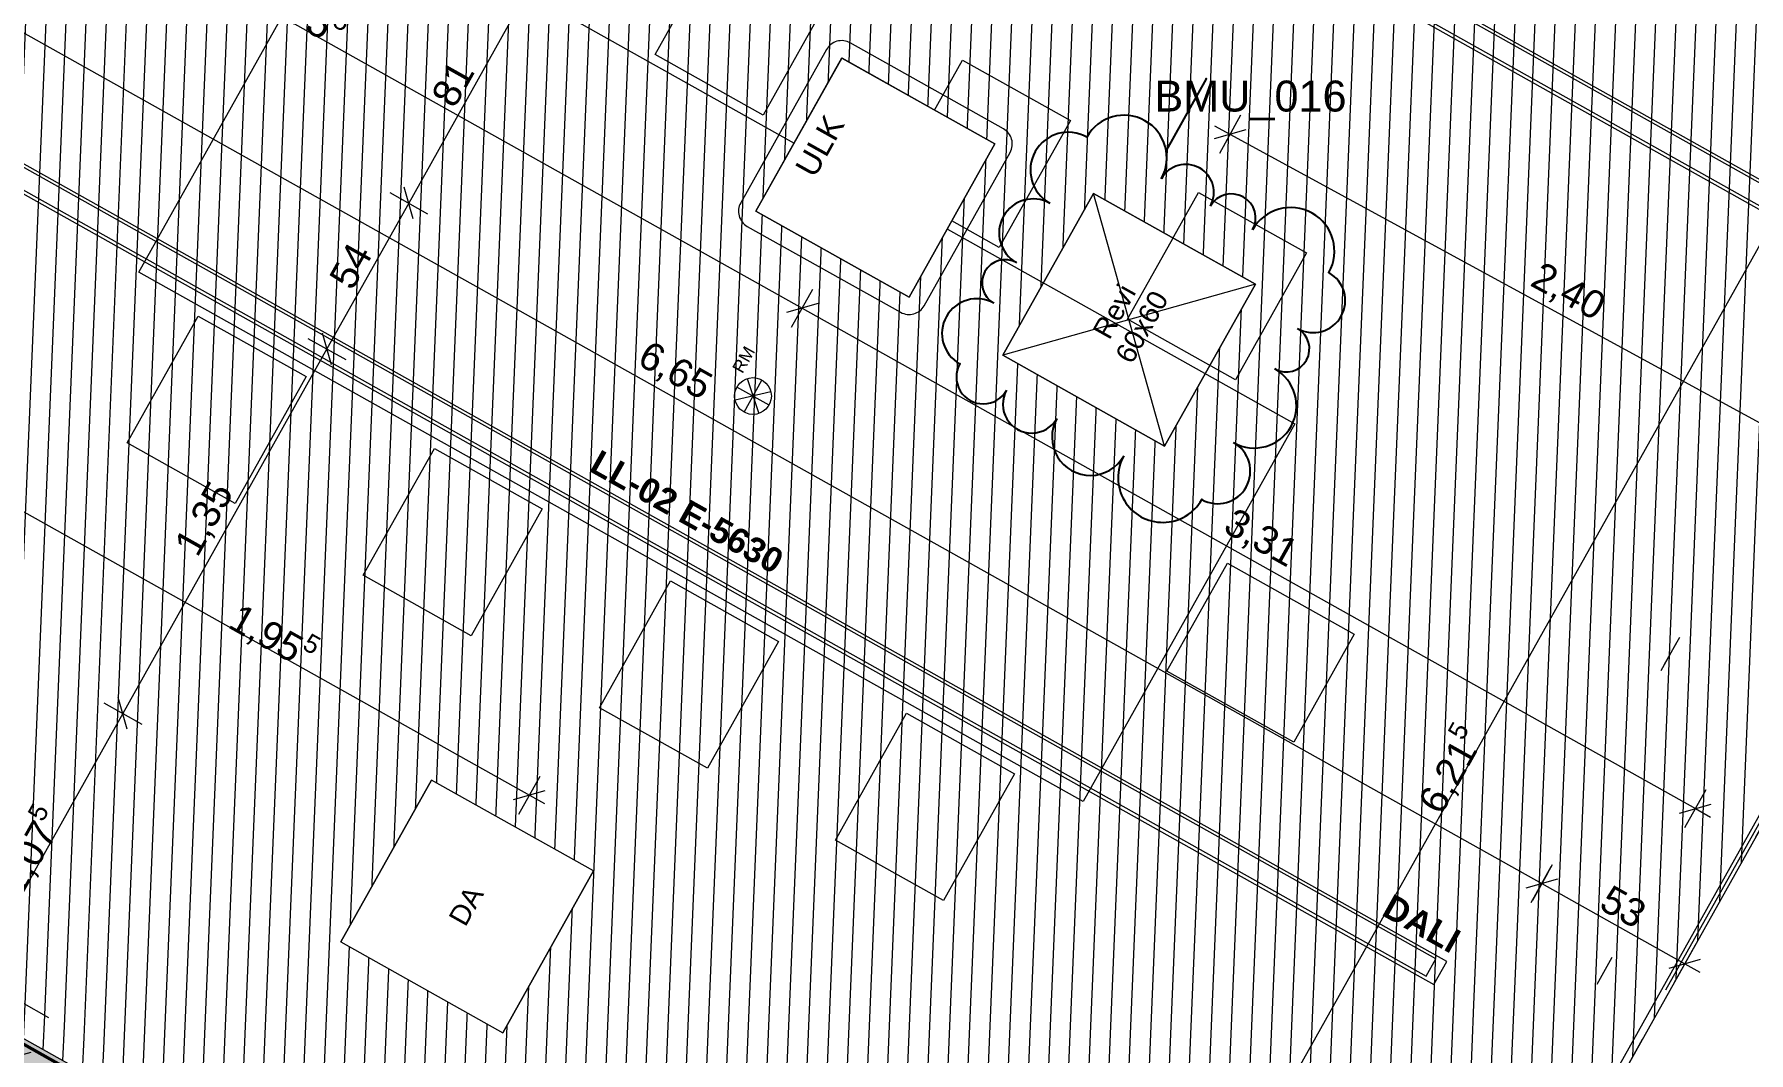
# Model space of a CAD drawing. Header units: metres. Extents: x -27.1 to 50.1, y 105.7 to 163.4.
# Drawn here: x -14.38 to -8.84, y 112.58 to 115.87 of the extents above; entities that cross this region are included whole.
import ezdxf

# ---------------------------------------------------------------- set-up
doc = ezdxf.new("R2010")
doc.units = ezdxf.units.M
doc.header["$MEASUREMENT"] = 0
for name, pattern in [('Punktlinie', [0.0035, 0, -0.0035]), ('Punktlinie_ eng', [0.00075, 0, -0.00075]), ('Strichlinie', [0.004, 0.003, -0.001]), ('Strichlinie-unter-Schnitt', [0.0024, 0.0016, -0.0008]), ('Strichpunktlinie', [0.006703, 0.003528, -0.001764, 0, -0.001411]), ('Wipeout_Contour', [1, 0, -1])]:
    doc.linetypes.add(name, pattern=pattern)
for name, color, linetype in [('00  Indexwolken Deckenspiegel-Übersichten', 7, 'Continuous'), ('00  Raster', 7, 'Continuous'), ('10  Wand Massiv', 7, 'Continuous'), ('10  Wand Massiv_Schnittschraffur', 7, 'Continuous'), ('20  Decke Abhangdecke', 7, 'Continuous'), ('20  Deckenspiegel + Einbauten', 7, 'Continuous'), ('20  Deckenspiegel + Einbauten_Schnittschraffur', 7, 'Continuous'), ('40  Bemaßung 1_ 50 Deckenspiegel', 7, 'Continuous'), ('50  NUF - Raumstempel', 7, 'Continuous'), ('Neubau_00  Indexwolken Deckenspiegel-Übersichten', 7, 'Continuous'), ('Neubau_20  Decke Abhangdecke', 7, 'Continuous'), ('Neubau_20  Decke Abhangdecke_Deckschraffur', 7, 'Continuous'), ('Neubau_20  Deckenspiegel + Einbauten', 7, 'Continuous'), ('Neubau_20  Möbel', 7, 'Continuous')]:
    doc.layers.add(name, color=color, linetype=linetype)
doc.styles.add('ERSTELLTER_STIL_1', font='arial.ttf')
doc.styles.add('ERSTELLTER_STIL_2', font='arial.ttf')
pattern_1 = [(87.605446, (0, 0), (-0.06494324, 0.002715745), [])]

msp = doc.modelspace()

# ---------------------------------------------------------------- hatches: boundary and pattern name
at = {"layer": '10  Wand Massiv_Schnittschraffur', "linetype": 'Continuous', "lineweight": 0, "true_color": 0xffffff}
for points in [[(-10.0877, 110.1766), (-15.1781, 113.0287), (-15.3003, 112.8106), (-10.2099, 109.9585)], [(-10.0804, 110.1896), (-15.1708, 113.0418), (-15.1781, 113.0287), (-10.0877, 110.1766)]]:
    msp.add_hatch(color=7, dxfattribs=at).paths.add_polyline_path(points)
at = {"layer": '10  Wand Massiv_Schnittschraffur', "linetype": 'Continuous', "lineweight": 13, "true_color": 0x000100}
h = msp.add_hatch(dxfattribs=at)
h.set_pattern_fill('Beton__Stahlbeton_0001', color=98, style=0, pattern_type=2)
h.set_pattern_definition([(195.73796, (0, 0), (-0.03254858, 0.11550147), []), (195.73796, (0.01627, -0.05775), (-0.03254858, 0.11550147), [0.09, -0.03])])
h.paths.add_polyline_path([(-10.0877, 110.1766), (-15.1781, 113.0287), (-15.3003, 112.8106), (-10.2099, 109.9585)])
h = msp.add_hatch(dxfattribs=at)
h.set_pattern_fill('Gips_0001', color=98, style=0, pattern_type=2)
h.set_pattern_definition([(87.605446, (0, 0), (-0.02497817, 0.001044517), [0, -0.025])])
h.paths.add_polyline_path([(-10.0804, 110.1896), (-15.1708, 113.0418), (-15.1781, 113.0287), (-10.0877, 110.1766)])
at = {"layer": '20  Deckenspiegel + Einbauten_Schnittschraffur', "linetype": 'Continuous', "lineweight": 0, "true_color": 0xffffff}
h = msp.add_hatch(color=7, dxfattribs=at)
h.paths.add_polyline_path([(-13.392, 112.933), (-12.8685, 112.6397), (-12.5753, 113.1632), (-13.0987, 113.4564)])
h.paths.add_polyline_path([(-13.0891, 113.4224), (-12.6093, 113.1536), (-12.8767, 112.6764), (-13.3565, 112.9452)], flags=0)
msp.add_hatch(color=7, dxfattribs=at).paths.add_polyline_path([(-13.3565, 112.9452), (-12.8767, 112.6764), (-12.6093, 113.1536), (-13.0891, 113.4224)])
at = {"layer": 'Neubau_20  Decke Abhangdecke_Deckschraffur', "linetype": 'Continuous', "lineweight": 18, "true_color": 0xffd5aa}
h = msp.add_hatch(dxfattribs=at)
h.set_pattern_fill('Mauerwerk_0001', color=41, style=0, pattern_type=2)
h.set_pattern_definition(pattern_1)
h.paths.add_polyline_path([(-13.6503, 119.5403), (-16.7847, 113.9461), (-15.1708, 113.0418), (-10.896, 110.6467), (-10.4337, 110.3876), (-7.3738, 115.8488), (-7.7489, 116.059), (-7.6739, 116.1928), (-11.9709, 118.5994), (-12.0799, 118.6605)])
h.paths.add_polyline_path([(-10.8472, 110.7339), (-16.6486, 113.9845), (-13.6119, 119.4042), (-7.8105, 116.1537)], flags=0)
h = msp.add_hatch(dxfattribs=at)
h.set_pattern_fill('Mauerwerk_0001', color=41, style=0, pattern_type=2)
h.set_pattern_definition(pattern_1)
h.paths.add_polyline_path([(-16.6486, 113.9845), (-10.8472, 110.7339), (-7.8105, 116.1537), (-13.6119, 119.4042)])

# ---------------------------------------------------------------- linework, layer by layer
at = {"layer": '10  Wand Massiv', "color": 7, "linetype": 'Continuous', "lineweight": 50, "ltscale": 1000}
msp.add_line((-10.0877, 110.1766), (-15.1781, 113.0287), dxfattribs=at)
at = {"layer": '10  Wand Massiv', "color": 7, "linetype": 'Continuous', "lineweight": 13, "ltscale": 1000, "flags": 128}
msp.add_lwpolyline([(-10.0804, 110.1896), (-15.1708, 113.0418)], dxfattribs=at)
at = {"layer": '20  Deckenspiegel + Einbauten', "color": 7, "linetype": 'Continuous', "lineweight": 13, "ltscale": 1000, "flags": 128}
for points in [[(-13.392, 112.933), (-13.0987, 113.4564), (-12.5753, 113.1632), (-12.8685, 112.6397)], [(-13.0891, 113.4224), (-13.3565, 112.9452), (-12.8767, 112.6764), (-12.6093, 113.1536)]]:
    msp.add_lwpolyline(points, close=True, dxfattribs=at)
at = {"layer": '40  Bemaßung 1_ 50 Deckenspiegel', "color": 7, "linetype": 'Continuous', "lineweight": 13, "ltscale": 1000}
for p, q in [((-12.7768, 116.0276), (-13.1724, 115.3215)), ((-10.5171, 115.5437), (-10.5665, 115.5706)), ((-10.4835, 115.6055), (-10.5507, 115.482)), ((-10.4662, 115.5587), (-10.568, 115.5287)), ((-13.2338, 115.3559), (-13.1111, 115.2872)), ((-13.1581, 115.2705), (-13.1868, 115.3726)), ((-13.1724, 115.3215), (-13.4367, 114.8499)), ((-13.4223, 114.7989), (-13.4511, 114.901)), ((-13.4367, 114.8499), (-14.0968, 113.6718)), ((-13.498, 114.8843), (-13.3753, 114.8155)), ((-14.4875, 114.3636), (-12.7819, 113.408)), ((-14.1581, 113.7062), (-14.0354, 113.6374)), ((-14.0824, 113.6208), (-14.1112, 113.7228)), ((-14.0968, 113.6718), (-14.622, 112.7344)), ((-12.8163, 113.3467), (-12.7476, 113.4694)), ((-12.833, 113.3936), (-12.7309, 113.4224)), ((-12.7819, 113.408), (-12.7329, 113.3805)), ((-9.0468, 113.3027), (-8.978, 113.4254)), ((-9.0635, 113.3497), (-8.9614, 113.3784)), ((-9.0124, 113.364), (-8.9633, 113.3366)), ((-9.5436, 113.0604), (-9.4749, 113.1831)), ((-9.4582, 113.1361), (-9.5603, 113.1073)), ((-9.5093, 113.1217), (-9.0469, 112.8627)), ((-9.0813, 112.8013), (-9.0125, 112.924)), ((-9.0979, 112.8483), (-8.9959, 112.877)), ((-9.0469, 112.8627), (-8.9978, 112.8352))]:
    msp.add_line(p, q, dxfattribs=at)
at = {"layer": 'Neubau_00  Indexwolken Deckenspiegel-Übersichten', "color": 12, "linetype": 'Continuous', "lineweight": 25, "ltscale": 1000, "true_color": 0xd70000}
msp.add_line((-10.5942, 115.7227), (-10.7237, 115.4917), dxfattribs=at)
for centre, radius, start, end in [((-10.8595, 115.4675), 0.1379, 330.738, 150.738), ((-10.2481, 115.0063), 0.1035, 240.738, 60.738), ((-11.3357, 114.8998), 0.1126, 60.738, 240.738), ((-10.3353, 114.8507), 0.075, 240.738, 60.738), ((-10.7345, 114.4339), 0.1445, 150.738, 330.738)]:
    msp.add_arc(centre, radius, start, end, dxfattribs=at)
for p in [(-10.5942, 115.7227), (-10.1975, 115.0966), (-11.3907, 114.8016), (-10.6084, 114.3633)]:
    msp.add_point(p, dxfattribs=at)
at = {"layer": 'Neubau_20  Decke Abhangdecke', "color": 7, "linetype": 'Punktlinie_ eng', "lineweight": 13, "ltscale": 1000, "flags": 128}
for points in [[(-13.6503, 119.5403), (-16.7847, 113.9461), (-15.1708, 113.0418), (-10.896, 110.6467), (-10.4337, 110.3876), (-7.3738, 115.8488), (-7.7489, 116.059), (-7.6739, 116.1928), (-11.9709, 118.5994), (-12.0799, 118.6605)], [(-16.6486, 113.9845), (-10.8472, 110.7339), (-7.8105, 116.1537), (-13.6119, 119.4042)], [(-10.8472, 110.7339), (-16.6486, 113.9845), (-13.6119, 119.4042), (-7.8105, 116.1537)]]:
    msp.add_lwpolyline(points, close=True, dxfattribs=at)
at = {"layer": 'Neubau_20  Deckenspiegel + Einbauten', "color": 7, "linetype": 'Continuous', "lineweight": 13, "ltscale": 1000}
for p, q in [((-12.0883, 114.646), (-12.0302, 114.7496)), ((-12.0778, 114.7543), (-12.0408, 114.6414)), ((-12.0015, 114.7115), (-12.1171, 114.6841)), ((-12.0074, 114.6688), (-12.1111, 114.7268))]:
    msp.add_line(p, q, dxfattribs=at)
msp.add_circle((-12.0593, 114.6978), 0.0594, dxfattribs=at)
at = {"layer": 'Neubau_20  Möbel', "color": 9, "linetype": 'Continuous', "lineweight": 18, "ltscale": 1000, "flags": 128}
for points in [[(-12.0264, 115.6062), (-12.3753, 115.8018), (-12.1455, 116.2118), (-11.7966, 116.0162)], [(-13.8525, 114.9561), (-13.5036, 114.7605), (-13.7334, 114.3506), (-14.0823, 114.5461)], [(-13.0892, 114.5283), (-12.7403, 114.3327), (-12.9701, 113.9227), (-13.319, 114.1183)], [(-10.7213, 113.8085), (-10.5257, 114.1574), (-10.1157, 113.9276), (-10.3113, 113.5787)], [(-12.3259, 114.1004), (-11.977, 113.9048), (-12.2068, 113.4949), (-12.5558, 113.6904)], [(-11.5627, 113.6726), (-11.2138, 113.477), (-11.4436, 113.067), (-11.7925, 113.2626)]]:
    msp.add_lwpolyline(points, close=True, dxfattribs=at)

# ---------------------------------------------------------------- texts
at = {"layer": '00  Indexwolken Deckenspiegel-Übersichten', "color": 12, "linetype": 'Continuous', "lineweight": 25, "true_color": 0xd70000, "insert": (-10.7615, 115.653), "char_height": 0.1, "attachment_point": 4, "style": 'ERSTELLTER_STIL_1'}
msp.add_mtext('\\A1;{\\pql;\\fArial|b0|i0|c0|p38;BMU_016}', dxfattribs=at)
at = {"layer": '20  Deckenspiegel + Einbauten', "color": 7, "linetype": 'Continuous', "lineweight": 13, "insert": (-12.1283, 114.7875), "char_height": 0.04, "attachment_point": 1, "rotation": 60.738, "style": 'ERSTELLTER_STIL_1'}
msp.add_mtext('\\A1;{\\pql;\\fArial|b0|i0|c0|p38;R\\fArial|b0|i0|c0|p38;M}', dxfattribs=at)
at = {"layer": '20  Deckenspiegel + Einbauten', "color": 7, "linetype": 'Continuous', "lineweight": 18, "char_height": 0.08, "rotation": 330.738, "style": 'ERSTELLTER_STIL_2'}
for s, insert, attachment_point in [('\\A1;{\\pqc;\\fArial|b1|i0|c0|p38;L\\fArial|b1|i0|c0|p38;L-02 E-5630}', (-12.2528, 114.3584), 2), ('\\A1;{\\pqr;\\fArial|b1|i0|c0|p38;DALI}', (-9.7639, 112.9639), 3)]:
    msp.add_mtext(s, dxfattribs=dict(at, insert=insert, attachment_point=attachment_point))
at = {"layer": '40  Bemaßung 1_ 50 Deckenspiegel', "color": 7, "linetype": 'Continuous', "lineweight": 13, "char_height": 0.09, "attachment_point": 7, "style": 'ERSTELLTER_STIL_1'}
for s, insert, rotation in [('\\A1;{\\pql;\\fArial|b0|i0|c0|p38;3,75\\fArial|b0|i0|c0|p38;\\A1{\\H.66x;\\S5^  ;}}', (-13.6769, 115.9428), 330.738), ('\\A1;{\\pql;\\fArial|b0|i0|c0|p38;1,95\\fArial|b0|i0|c0|p38;\\A1{\\H.66x;\\S5^  ;}}', (-13.7737, 113.9289), 330.738), ('\\A1;{\\pql;\\fArial|b0|i0|c0|p38;6,21\\fArial|b0|i0|c0|p38;\\A1{\\H.66x;\\S5^  ;}}', (-9.8115, 113.3273), 60.738), ('\\A1;{\\pql;\\fArial|b0|i0|c0|p38;1,07\\fArial|b0|i0|c0|p38;\\A1{\\H.66x;\\S5^  ;}}', (-14.4025, 113.0641), 60.738)]:
    msp.add_mtext(s, dxfattribs=dict(at, insert=insert, rotation=rotation))
for s, insert, width, rotation in [('\\A1;{\\pql;\\fArial|b0|i0|c0|p38;81}', (-13.0237, 115.6238), 0.136595, 60.738), ('\\A1;{\\pql;\\fArial|b0|i0|c0|p38;54}', (-13.3537, 115.0349), 0.136595, 60.738), ('\\A1;{\\pql;\\fArial|b0|i0|c0|p38;2,40}', (-9.559, 115.0423), 0.239452, 331.4192), ('\\A1;{\\pql;\\fArial|b0|i0|c0|p38;6,65}', (-12.4461, 114.7878), 0.239452, 330.738), ('\\A1;{\\pql;\\fArial|b0|i0|c0|p38;1,35}', (-13.841, 114.1652), 0.239452, 60.738), ('\\A1;{\\pql;\\fArial|b0|i0|c0|p38;3,31}', (-10.5519, 114.2472), 0.239452, 330.738), ('\\A1;{\\pql;\\fArial|b0|i0|c0|p38;53}', (-9.3289, 113.0413), 0.136595, 330.738)]:
    msp.add_mtext(s, dxfattribs=dict(at, insert=insert, width=width, rotation=rotation))

# ---------------------------------------------------------------- next in the draw order: wipeouts: each hides what was drawn before it
at = {"color": 254, "linetype": 'Wipeout_Contour', "lineweight": 0, "ltscale": 461.823781}
msp.add_wipeout([(-10.7285, 114.5361), (-10.4352, 115.0595), (-10.9587, 115.3528), (-11.2519, 114.8294)], dxfattribs=at).dxf.layer = 'Neubau_20  Deckenspiegel + Einbauten'

# ---------------------------------------------------------------- next in the draw order: linework, layer by layer
at = {"layer": '20  Decke Abhangdecke', "color": 7, "linetype": 'Strichlinie-unter-Schnitt', "lineweight": 18, "ltscale": 1000}
for p, q in [((-7.3956, 115.861), (-10.4604, 110.3911)), ((-7.3738, 115.8488), (-10.4386, 110.3789))]:
    msp.add_line(p, q, dxfattribs=at)
at = {"layer": '20  Decke Abhangdecke', "color": 7, "linetype": 'Strichpunktlinie', "lineweight": 13, "ltscale": 1000}
msp.add_line((-7.3847, 115.8549), (-10.4495, 110.385), dxfattribs=at)
at = {"layer": '20  Deckenspiegel + Einbauten', "color": 7, "linetype": 'Continuous', "lineweight": 13, "ltscale": 1000, "flags": 128}
msp.add_lwpolyline([(-11.5058, 114.9899), (-11.2282, 115.4855, 0.414214), (-11.2496, 115.5617), (-11.7452, 115.8394, 0.414214), (-11.8215, 115.8179), (-12.0991, 115.3224, 0.414214), (-12.0776, 115.2462), (-11.582, 114.9685, 0.414214)], format="xyb", close=True, dxfattribs=at)
at = {"layer": '40  Bemaßung 1_ 50 Deckenspiegel', "color": 7, "linetype": 'Continuous', "lineweight": 13, "ltscale": 1000}
for p, q in [((-15.3107, 116.3723), (-9.5093, 113.1217)), ((-8.1546, 116.3465), (-11.1913, 110.9267)), ((-8.4079, 114.3946), (-10.5171, 115.5437)), ((-11.9, 114.982), (-9.0124, 113.364))]:
    msp.add_line(p, q, dxfattribs=at)
at = {"layer": '50  NUF - Raumstempel', "color": 253, "linetype": 'Punktlinie', "lineweight": 18, "ltscale": 1000, "true_color": 0x9f9f9f, "flags": 128}
msp.add_lwpolyline([(-10.0359, 110.1647), (-20.9522, 116.2812), (-16.4992, 124.2287), (-18.674, 125.4472), (-12.0678, 137.2376), (-11.8323, 137.1056), (-11.9129, 136.9617), (-11.5378, 136.7515), (-11.4571, 136.8954), (-6.3493, 134.0335), (-6.4299, 133.8895), (-6.0548, 133.6794), (-5.9741, 133.8233), (-5.8127, 133.7329), (-8.4694, 128.9914), (-4.7748, 126.9213), (-5.4078, 125.7916), (-2.4722, 124.1468), (-3.7407, 121.8829), (-3.5348, 121.7676)], close=True, dxfattribs=at)
at = {"layer": 'Neubau_00  Indexwolken Deckenspiegel-Übersichten', "color": 12, "linetype": 'Continuous', "lineweight": 25, "ltscale": 1000, "true_color": 0xd70000}
for centre, radius, start, end in [((-11.0398, 115.4279), 0.1226, 60.738, 240.738), ((-10.6599, 115.3557), 0.0908, 330.738, 150.738), ((-10.5124, 115.273), 0.0782, 330.738, 150.738), ((-11.1535, 115.2249), 0.1101, 60.738, 240.738), ((-10.3209, 115.1657), 0.1414, 330.738, 150.738), ((-11.244, 115.0635), 0.075, 60.738, 240.738), ((-11.3151, 114.7592), 0.0867, 150.738, 330.738), ((-10.4387, 114.6662), 0.1364, 240.738, 60.738), ((-11.1581, 114.6712), 0.0932, 150.738, 330.738), ((-10.9687, 114.5651), 0.1239, 150.738, 330.738), ((-10.5569, 114.4552), 0.1054, 240.738, 60.738)]:
    msp.add_arc(centre, radius, start, end, dxfattribs=at)
at = {"layer": 'Neubau_20  Deckenspiegel + Einbauten', "color": 7, "linetype": 'Continuous', "lineweight": 13, "ltscale": 1000}
for p, q in [((-11.2519, 114.8294), (-10.9587, 115.3528)), ((-10.9587, 115.3528), (-10.4352, 115.0595)), ((-10.4352, 115.0595), (-10.7285, 114.5361)), ((-10.7285, 114.5361), (-11.2519, 114.8294))]:
    msp.add_line(p, q, dxfattribs=at)
at = {"layer": 'Neubau_20  Deckenspiegel + Einbauten', "color": 7, "linetype": 'Strichlinie', "lineweight": 13, "ltscale": 1000}
for p, q in [((-10.7285, 114.5361), (-10.9587, 115.3528)), ((-10.4352, 115.0595), (-11.2519, 114.8294))]:
    msp.add_line(p, q, dxfattribs=at)
at = {"layer": 'Neubau_20  Deckenspiegel + Einbauten', "color": 7, "linetype": 'Continuous', "lineweight": 18, "ltscale": 1000, "flags": 128}
for points in [[(-13.5108, 117.9377), (-8.5382, 115.1515), (-8.4966, 115.2256), (-13.4693, 118.0118)], [(-13.4752, 117.9297), (-8.5636, 115.1778), (-8.5323, 115.2336), (-13.4439, 117.9856)], [(-14.8306, 115.5822), (-9.858, 112.796), (-9.8164, 112.8702), (-14.7891, 115.6564)], [(-14.7949, 115.5743), (-9.8834, 112.8223), (-9.8521, 112.8781), (-14.7637, 115.6301)], [(-10.7285, 114.5361), (-10.4352, 115.0595), (-10.9587, 115.3528), (-11.2519, 114.8294)]]:
    msp.add_lwpolyline(points, close=True, dxfattribs=at)
at = {"layer": 'Neubau_20  Möbel', "color": 9, "linetype": 'Continuous', "lineweight": 18, "ltscale": 1000, "flags": 128}
for points in [[(-14.045, 115.0984), (-13.3604, 116.3196), (-10.3074, 114.6082), (-10.9919, 113.387)], [(-11.2631, 115.1784), (-11.612, 115.374), (-11.3822, 115.784), (-11.0333, 115.5884)], [(-10.4999, 114.7505), (-10.8488, 114.9461), (-10.619, 115.3561), (-10.27, 115.1605)]]:
    msp.add_lwpolyline(points, close=True, dxfattribs=at)

# ---------------------------------------------------------------- next in the draw order: texts
at = {"layer": '20  Deckenspiegel + Einbauten', "color": 7, "linetype": 'Continuous', "lineweight": 13, "insert": (-10.9197, 114.9871), "char_height": 0.065, "attachment_point": 2, "rotation": 60.738, "line_spacing_factor": 0.940294, "style": 'ERSTELLTER_STIL_1'}
msp.add_mtext('\\A1;{\\pqc;\\fArial|b0|i0|c0|p38;Revi\\P\\pqc;\\fArial|b0|i0|c0|p38;6\\fArial|b0|i0|c0|p38;0x\\fArial|b0|i0|c0|p38;6\\fArial|b0|i0|c0|p38;0}', dxfattribs=at)

# ---------------------------------------------------------------- next in the draw order: wipeouts: each hides what was drawn before it
at = {"color": 254, "linetype": 'Wipeout_Contour', "lineweight": 0, "ltscale": 463.971777}
msp.add_wipeout([(-11.5547, 115.0174), (-11.2771, 115.5128), (-11.7725, 115.7904), (-12.0501, 115.295)], dxfattribs=at).dxf.layer = '20  Deckenspiegel + Einbauten'
at = {"color": 254, "linetype": 'Wipeout_Contour', "lineweight": 0, "ltscale": 455.169749}
msp.add_wipeout([(-12.8685, 112.6397), (-12.5753, 113.1632), (-13.0987, 113.4564), (-13.392, 112.933)], dxfattribs=at).dxf.layer = '20  Deckenspiegel + Einbauten'

# ---------------------------------------------------------------- next in the draw order: linework, layer by layer
at = {"layer": '00  Raster', "color": 7, "linetype": 'Strichpunktlinie', "lineweight": 13, "ltscale": 1000}
msp.add_line((-11.9168, 108.1804), (14.1513, 154.7055), dxfattribs=at)
at = {"layer": '20  Deckenspiegel + Einbauten', "color": 7, "linetype": 'Continuous', "lineweight": 13, "ltscale": 1000}
for p, q in [((-12.0502, 115.2949), (-11.7725, 115.7905)), ((-11.7725, 115.7905), (-11.2771, 115.5129)), ((-11.2771, 115.5129), (-11.5548, 115.0173)), ((-11.5548, 115.0173), (-12.0502, 115.2949))]:
    msp.add_line(p, q, dxfattribs=at)
at = {"layer": '20  Deckenspiegel + Einbauten', "color": 7, "linetype": 'Continuous', "lineweight": 13, "ltscale": 1000, "flags": 128}
for points in [[(-11.5547, 115.0174), (-11.2771, 115.5128), (-11.7725, 115.7904), (-12.0501, 115.295)], [(-12.8685, 112.6397), (-12.5753, 113.1632), (-13.0987, 113.4564), (-13.392, 112.933)]]:
    msp.add_lwpolyline(points, close=True, dxfattribs=at)
at = {"layer": '40  Bemaßung 1_ 50 Deckenspiegel', "color": 7, "linetype": 'Continuous', "lineweight": 13, "ltscale": 1000}
for p, q in [((-15.1759, 116.8175), (-11.9, 114.982)), ((-11.9344, 114.9206), (-11.8657, 115.0433)), ((-11.849, 114.9964), (-11.9511, 114.9676))]:
    msp.add_line(p, q, dxfattribs=at)

# ---------------------------------------------------------------- next in the draw order: texts
at = {"layer": '20  Deckenspiegel + Einbauten', "color": 7, "linetype": 'Continuous', "lineweight": 13, "attachment_point": 2, "rotation": 60.738, "style": 'ERSTELLTER_STIL_1'}
for s, insert, char_height in [('\\A1;{\\pqc;\\fArial|b0|i0|c0|p38;ULK}', (-11.8761, 115.5249), 0.075), ('\\A1;{\\pqc;\\fArial|b0|i0|c0|p38;DA}', (-13.0152, 113.0658), 0.065)]:
    msp.add_mtext(s, dxfattribs=dict(at, insert=insert, char_height=char_height))

doc.saveas('drawing.dxf')
